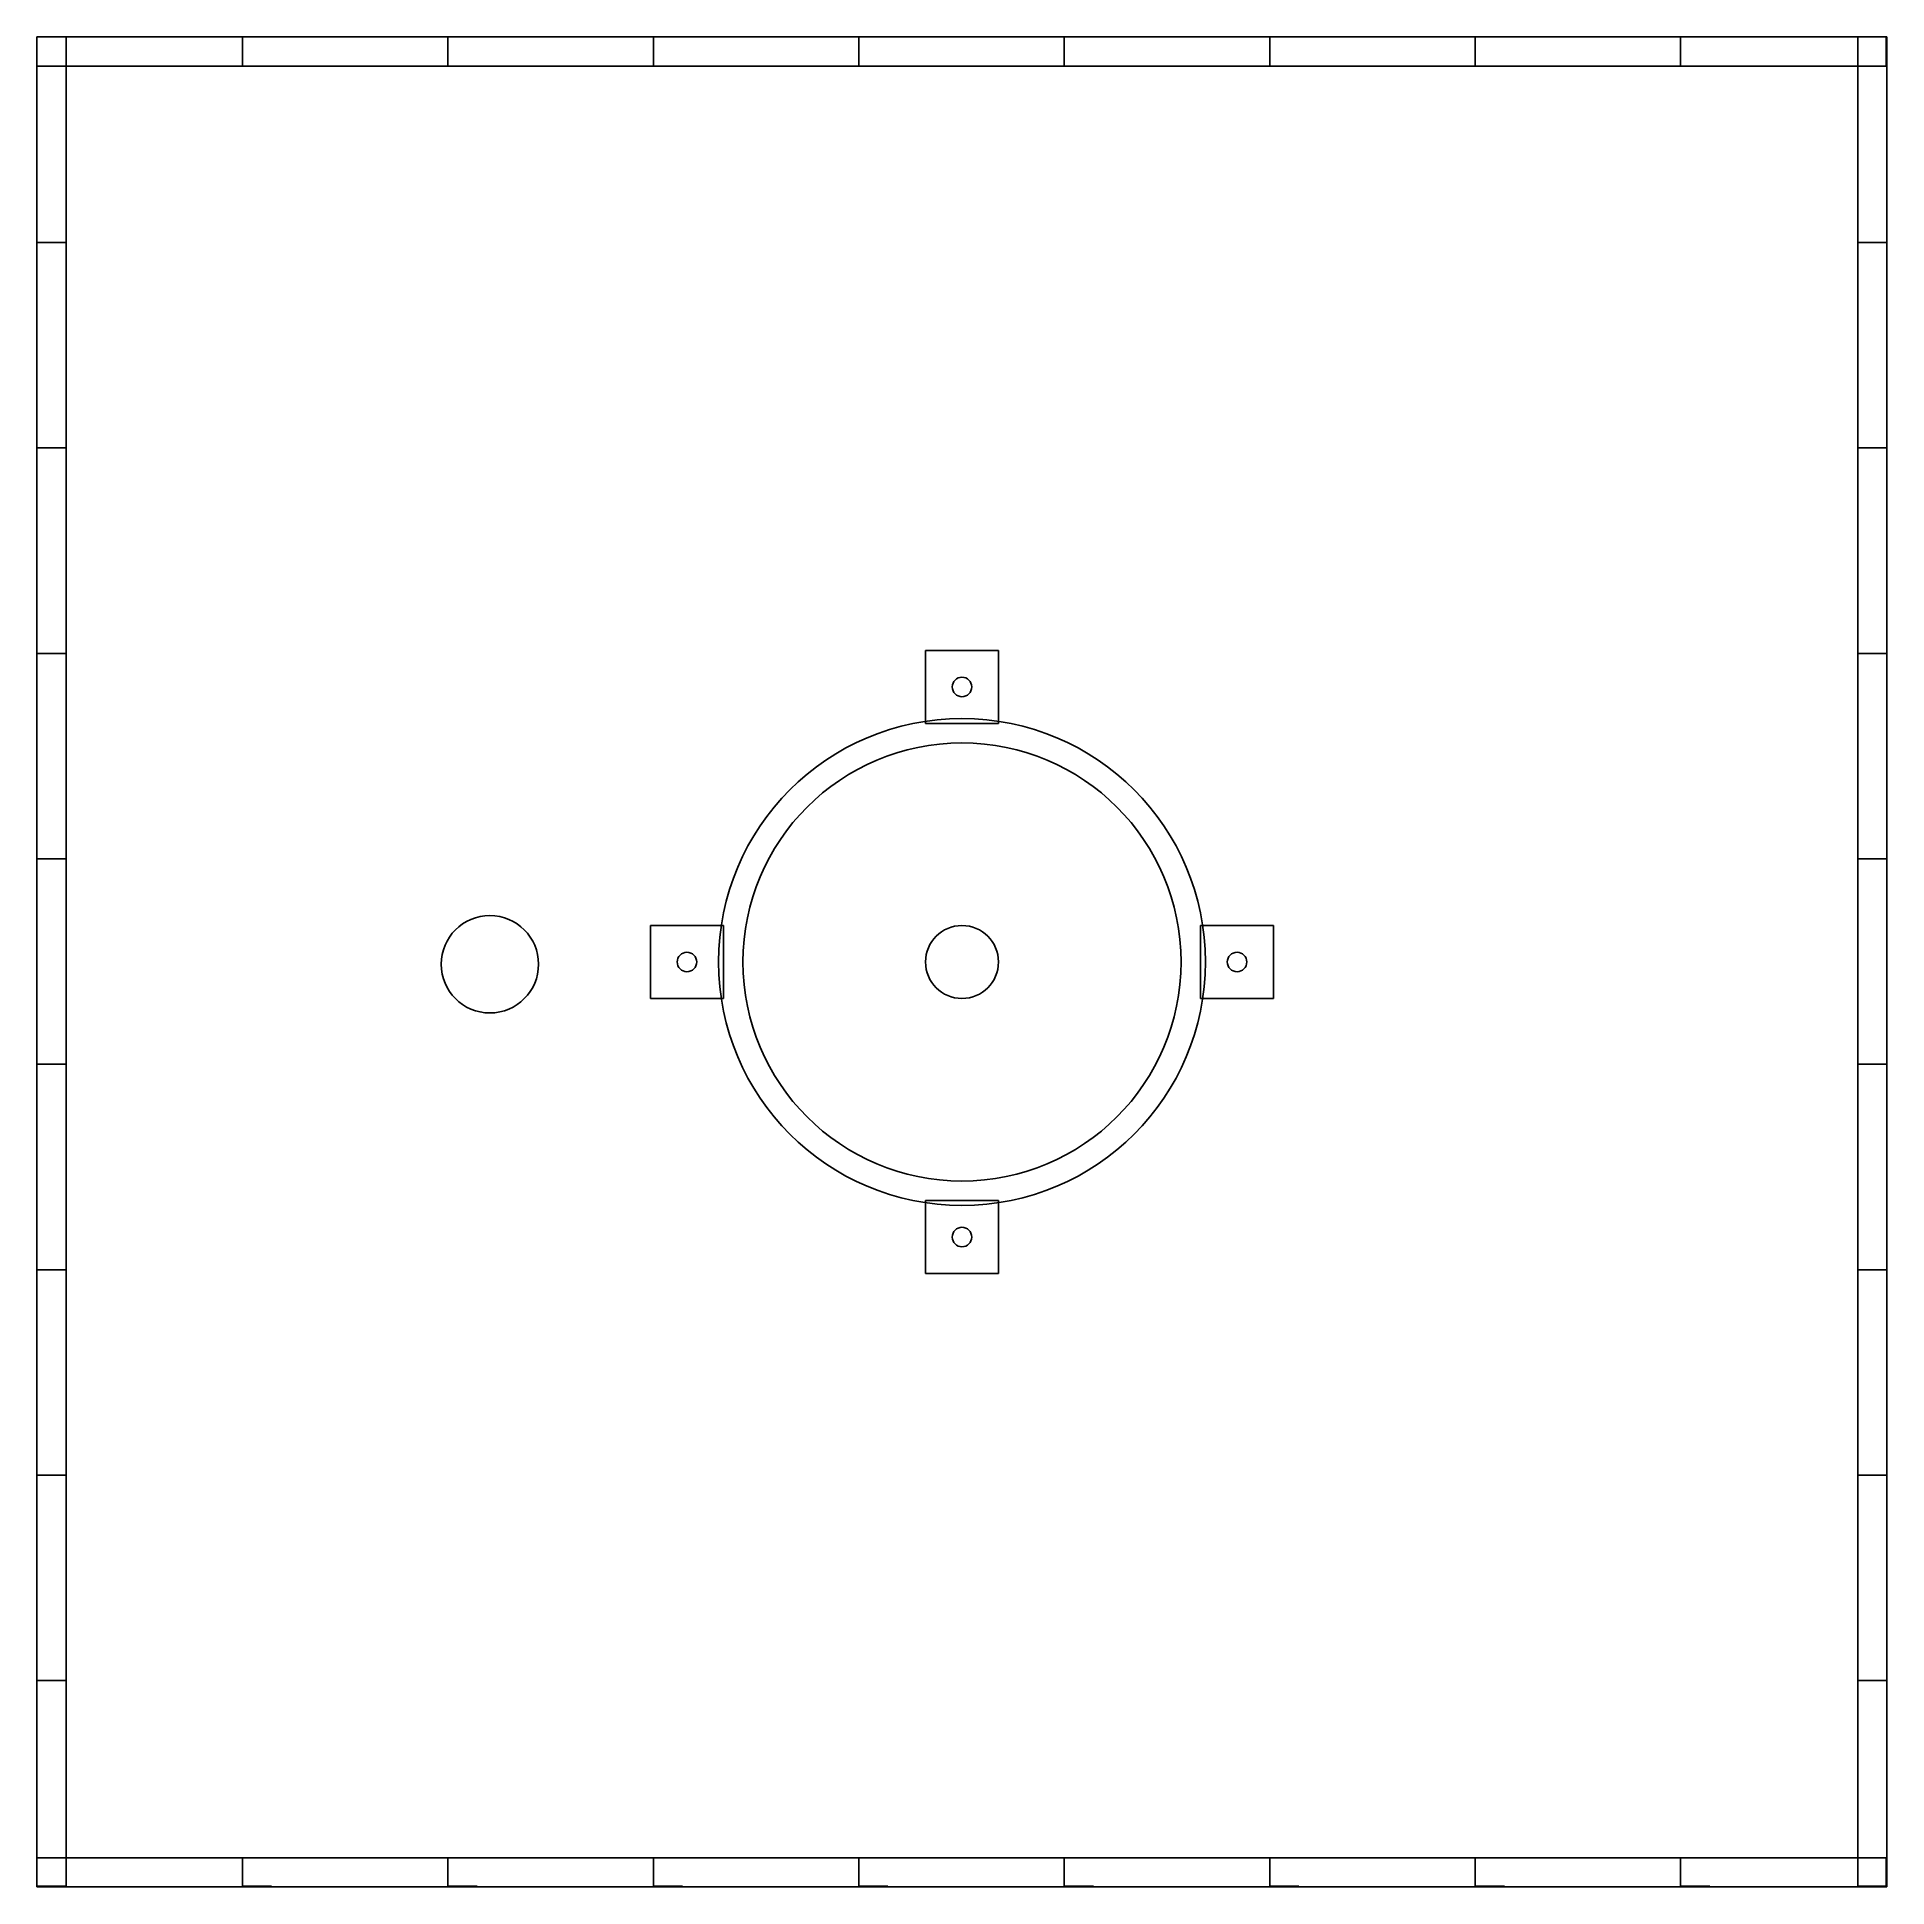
# Model space of a CAD drawing. Extents: x -190 to 190, y -190 to 190.
import ezdxf

# ---------------------------------------------------------------- set-up
doc = ezdxf.new("R2010")
doc.units = 0
doc.header["$MEASUREMENT"] = 0
doc.layers.add('MODELSKETCH_VISIBLE', color=7, linetype='CONTINUOUS')

msp = doc.modelspace()

# ---------------------------------------------------------------- linework, layer by layer
at = {"layer": 'MODELSKETCH_VISIBLE'}
for p, q in [((-190, 190), (-147.8, 190)), ((-190, 190), (-190, -190)), ((190, 190), (-190, 190)), ((-190, 190), (-190, 147.8)), ((-190, 190), (-184, 190)), ((-190, 190), (-190, 184)), ((-184, 190), (-184, 147.8)), ((-147.8, 190), (-147.8, 184)), ((-147.8, 190), (-105.6, 190)), ((-147.8, 190), (-141.8, 190)), ((-147.8, 190), (-147.8, 184)), ((-105.6, 190), (-105.6, 184)), ((-105.6, 190), (-63.4, 190)), ((-105.6, 190), (-99.6, 190)), ((-105.6, 190), (-105.6, 184)), ((-63.4, 190), (-63.4, 184)), ((-63.4, 190), (-57.4, 190)), ((-63.4, 190), (-21.2, 190)), ((-63.4, 190), (-63.4, 184)), ((-21.2, 190), (-21.2, 184)), ((-21.2, 190), (21, 190)), ((-21.2, 190), (-15.2, 190)), ((-21.2, 190), (-21.2, 184)), ((21, 190), (21, 184)), ((21, 190), (27, 190)), ((21, 190), (21, 184)), ((21, 190), (63.2, 190)), ((63.2, 190), (105.4, 190)), ((63.2, 190), (63.2, 184)), ((63.2, 190), (69.2, 190)), ((63.2, 190), (63.2, 184)), ((105.4, 190), (105.4, 184)), ((105.4, 190), (111.4, 190)), ((105.4, 190), (147.6, 190)), ((105.4, 190), (105.4, 184)), ((147.6, 190), (147.6, 184)), ((147.6, 190), (189.8, 190)), ((147.6, 190), (147.6, 184)), ((147.6, 190), (153.6, 190)), ((190, 190), (184, 190)), ((184, 190), (184, 147.8)), ((189.8, 190), (189.8, 184)), ((190, 190), (190, -190)), ((190, 190), (190, 147.8)), ((-190, 184), (-147.8, 184)), ((-147.8, 184), (-105.6, 184)), ((-105.6, 184), (-63.4, 184)), ((-63.4, 184), (-21.2, 184)), ((-21.2, 184), (21, 184)), ((21, 184), (63.2, 184)), ((63.2, 184), (105.4, 184)), ((105.4, 184), (147.6, 184)), ((147.6, 184), (189.8, 184)), ((-190, 147.8), (-190, 141.8)), ((-190, 147.8), (-184, 147.8)), ((-190, 147.8), (-190, 105.6)), ((-190, 147.8), (-184, 147.8)), ((-184, 147.8), (-184, 105.6)), ((190, 147.8), (184, 147.8)), ((184, 147.8), (184, 105.6)), ((190, 147.8), (184, 147.8)), ((190, 147.8), (190, 105.6)), ((-190, 105.6), (-184, 105.6)), ((-190, 105.6), (-190, 63.4)), ((-190, 105.6), (-184, 105.6)), ((-190, 105.6), (-190, 99.6)), ((-184, 105.6), (-184, 63.4)), ((190, 105.6), (184, 105.6)), ((184, 105.6), (184, 63.4)), ((190, 105.6), (184, 105.6)), ((190, 105.6), (190, 63.4)), ((-190, 63.4), (-184, 63.4)), ((-190, 63.4), (-184, 63.4)), ((-190, 63.4), (-190, 21.2)), ((-190, 63.4), (-190, 57.4)), ((-184, 63.4), (-184, 21.2)), ((-7.5, 64), (-7.5, 49)), ((-7.5, 64), (7.5, 64)), ((7.5, 64), (7.5, 49)), ((190, 63.4), (184, 63.4)), ((184, 63.4), (184, 21.2)), ((190, 63.4), (184, 63.4)), ((190, 63.4), (190, 21.2)), ((-7.5, 49), (7.5, 49)), ((-190, 21.2), (-184, 21.2)), ((-190, 21.2), (-184, 21.2)), ((-190, 21.2), (-190, -21)), ((-190, 21.2), (-190, 15.2)), ((-184, 21.2), (-184, -21)), ((190, 21.2), (184, 21.2)), ((184, 21.2), (184, -21)), ((190, 21.2), (184, 21.2)), ((190, 21.2), (190, -21)), ((-64, -7.5), (-64, 7.5)), ((-64, 7.5), (-49, 7.5)), ((-49, -7.5), (-49, 7.5)), ((49, 7.5), (49, -7.5)), ((64, 7.5), (49, 7.5)), ((64, 7.5), (64, -7.5)), ((-64, -7.5), (-49, -7.5)), ((64, -7.5), (49, -7.5)), ((-190, -21), (-190, -27)), ((-190, -21), (-190, -63.2)), ((-190, -21), (-184, -21)), ((-190, -21), (-184, -21)), ((-184, -21), (-184, -63.2)), ((190, -21), (184, -21)), ((184, -21), (184, -63.2)), ((190, -21), (184, -21)), ((190, -21), (190, -63.2)), ((-7.5, -64), (-7.5, -49)), ((7.5, -49), (-7.5, -49)), ((7.5, -64), (7.5, -49)), ((-190, -63.2), (-184, -63.2)), ((-190, -63.2), (-190, -69.2)), ((-190, -63.2), (-190, -105.4)), ((-190, -63.2), (-184, -63.2)), ((-184, -63.2), (-184, -105.4)), ((7.5, -64), (-7.5, -64)), ((190, -63.2), (184, -63.2)), ((190, -63.2), (184, -63.2)), ((184, -63.2), (184, -105.4)), ((190, -63.2), (190, -105.4)), ((-190, -105.4), (-190, -111.4)), ((-190, -105.4), (-184, -105.4)), ((-190, -105.4), (-190, -147.6)), ((-190, -105.4), (-184, -105.4)), ((-184, -105.4), (-184, -147.6)), ((190, -105.4), (184, -105.4)), ((184, -105.4), (184, -147.6)), ((190, -105.4), (184, -105.4)), ((190, -105.4), (190, -147.6)), ((-190, -147.6), (-190, -153.6)), ((-190, -147.6), (-184, -147.6)), ((-190, -147.6), (-190, -189.8)), ((-190, -147.6), (-184, -147.6)), ((-184, -147.6), (-184, -189.8)), ((190, -147.6), (184, -147.6)), ((184, -147.6), (184, -189.8)), ((190, -147.6), (184, -147.6)), ((190, -147.6), (190, -189.8)), ((-190, -184), (-147.8, -184)), ((-190, -190), (-190, -184)), ((-147.8, -190), (-147.8, -184)), ((-147.8, -184), (-105.6, -184)), ((-147.8, -190), (-147.8, -184)), ((-105.6, -190), (-105.6, -184)), ((-105.6, -190), (-105.6, -184)), ((-105.6, -184), (-63.4, -184)), ((-63.4, -190), (-63.4, -184)), ((-63.4, -190), (-63.4, -184)), ((-63.4, -184), (-21.2, -184)), ((-21.2, -190), (-21.2, -184)), ((-21.2, -190), (-21.2, -184)), ((-21.2, -184), (21, -184)), ((21, -190), (21, -184)), ((21, -190), (21, -184)), ((21, -184), (63.2, -184)), ((63.2, -184), (105.4, -184)), ((63.2, -190), (63.2, -184)), ((63.2, -190), (63.2, -184)), ((105.4, -190), (105.4, -184)), ((105.4, -190), (105.4, -184)), ((105.4, -184), (147.6, -184)), ((147.6, -190), (147.6, -184)), ((147.6, -190), (147.6, -184)), ((147.6, -184), (189.8, -184)), ((189.8, -190), (189.8, -184)), ((-190, -189.8), (-184, -189.8)), ((-147.8, -189.8), (-141.8, -189.8)), ((-105.6, -189.8), (-99.6, -189.8)), ((-63.4, -189.8), (-57.4, -189.8)), ((-21.2, -189.8), (-15.2, -189.8)), ((21, -189.8), (27, -189.8)), ((63.2, -189.8), (69.2, -189.8)), ((105.4, -189.8), (111.4, -189.8)), ((147.6, -189.8), (153.6, -189.8)), ((190, -189.8), (184, -189.8)), ((190, -190), (-190, -190)), ((-190, -190), (-147.8, -190)), ((-147.8, -190), (-105.6, -190)), ((-105.6, -190), (-63.4, -190)), ((-63.4, -190), (-21.2, -190)), ((-21.2, -190), (21, -190)), ((21, -190), (63.2, -190)), ((63.2, -190), (105.4, -190)), ((105.4, -190), (147.6, -190)), ((147.6, -190), (189.8, -190))]:
    msp.add_line(p, q, dxfattribs=at)
for centre, radius in [((0, 56.5), 2), ((0, 0), 50), ((0, 0), 45), ((-96.98, -0.46), 10), ((0, 0), 7.5), ((-56.5, 0), 2), ((56.5, 0), 2), ((0, -56.5), 2)]:
    msp.add_circle(centre, radius, dxfattribs=at)

doc.saveas('drawing.dxf')
